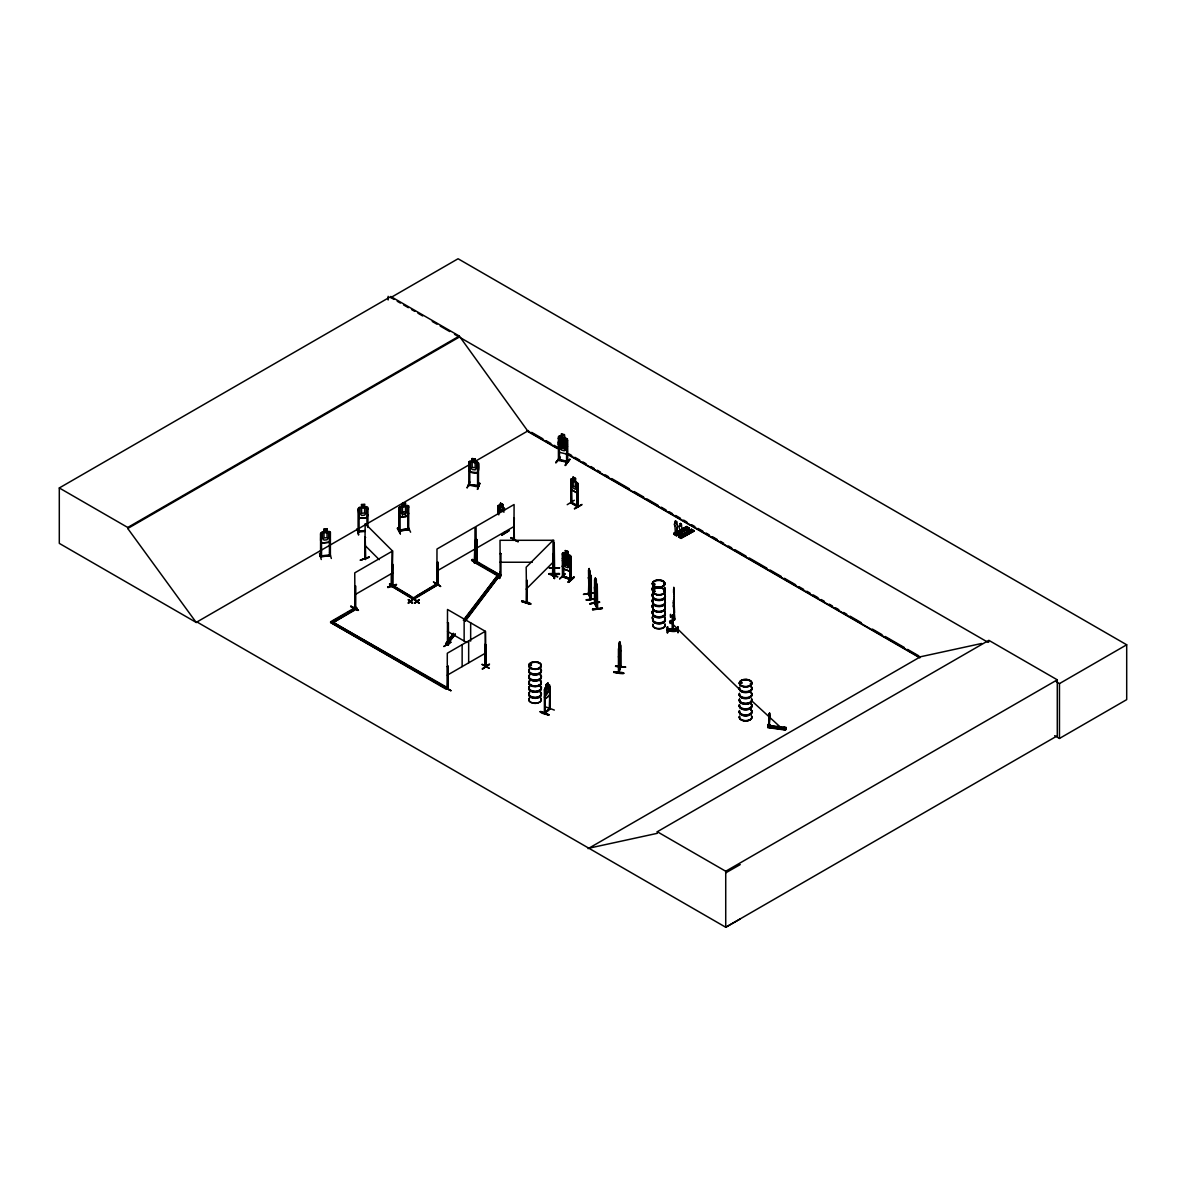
<?xml version="1.0" encoding="UTF-8"?>
<svg xmlns="http://www.w3.org/2000/svg" width="1186" height="1186" viewBox="0 0 1186 1186"><rect width="100%" height="100%" fill="white"/><g stroke="black" fill="none" stroke-linecap="round" stroke-linejoin="round"><path stroke-width="1.5" d="M673.707 602.888L673.707 601.954L673.915 610.998L673.707 605.616M670.683 614.452L670.475 617.15M672.655 614.882L673.381 630.255L672.936 614.882L672.447 629.736M673.648 589.19L673.663 592.852L673.752 587.263L674.019 594.586M769.062 726.499L769.833 716.27M768.869 719.531L769.195 726.529L769.758 715.529M768.32 724.854L770.337 724.646L768.306 725.091L768.276 724.231L768.202 726.425L768.009 724.913M768.439 724.868L767.994 724.779M769.002 719.546L769.091 717.145M769.269 713.779L769.195 716.596L769.388 713.26M676.761 534.1L677.087 527.236A2.239 1.29 60 0 0 676.865 524.108L676.761 524.168A2.239 1.29 60 0 1 677.087 527.236L676.865 534.041L675.13 533.448L675.931 532.677M682.321 529.623L681.505 536.843C677.488 534.545 682.246 536.858 679.637 536.991L679.637 535.39L680.779 535.731M673.707 589.368L673.974 592.822M613.755 671.676C632.449 672.729 620.53 675.323 613.755 671.661M623.569 673.47L613.651 672.432M552.869 553.625L553.773 553.832L552.869 553.625L552.913 576.218L553.047 540.327L526.184 567.205L526.628 602.562M552.543 575.551L553.358 575.714L553.047 553.669L552.543 576.114L553.402 575.655M552.75 574.765C554.099 576.559 552.409 575.254 552.765 575.195M675.368 532.84L674.953 525.872A2.239 1.29 60 0 1 675.175 523.248L675.501 520.698L676.835 521.884M675.13 533.344L675.471 533.063M679.8 536.176L680.379 535.464M618.469 672.581L618.44 649.009L620.308 643.509M563.128 576.218C562.713 577.612 564.758 572.304 563.424 565.885M563.513 576.1L570.896 578.812M562.624 575.729L562.579 576.544L570.955 579.672L570.955 557.731L569.992 557.613L570.021 579.643L570.021 578.842M590.969 583.038L590.584 585.187L588.226 577.612M597.21 592.481L596.825 594.616L597.092 592.496M529.505 665.257L531.461 665.213M531.076 665.316L530.201 664.694M540.238 666.339L540.653 666.324M740.049 682.869L740.494 682.41M741.976 682.973L741.146 682.232L741.739 683.225M750.842 683.67L750.293 684.174M674.197 611.19L674.211 619.907L674.197 611.932M674.167 619.729L674.211 618.988M784.45 727.344L783.679 729.42L784.45 727.344L786.244 727.581L785.443 730.027L767.713 727.611L767.831 726.143L784.287 728.234M786.244 727.581L768.484 725.313L768.32 726.084L768.439 724.246M785.428 730.027L785.636 729.301L767.831 726.914L768.528 725.461M778.594 727.804L779.291 727.255L777.927 727.611M549.311 695.485L544.952 699.191L549.311 695.485L549.874 692.298M653.293 591.458L654.079 590.791L653.99 591.755M653.59 591.369L654.939 591.028M654.865 584.224L653.901 583.423M653.679 591.458L654.791 591.265M654.583 591.755L654.85 591.354M663.923 583.453L663.789 584.075M663.686 591.369L664.694 591.429M663.952 591.325L663.789 591.34M521.618 601.406C529.92 601.228 537.302 607.425 521.618 601.406L530.379 604.252M521.855 601.109L530.661 604.015M521.87 600.768L530.587 604.03M544.908 713.468L545.293 688.977L546.138 684.544L547.962 682.958L548.807 690.949L546.197 695.381L545.293 694.018M545.264 712.237L544.448 712.49C550.022 711.763 553.995 702.379 544.493 713.305M548.733 714.698C533.982 707.479 541.216 714.787 548.777 714.624M681.95 529.994L683.062 530.527L682.884 529.579M687.065 533.27L687.435 532.306L687.821 533.27M554.648 573.95L554.262 546.331M674.641 619.848L673.663 600.146L674.612 619.789M785.681 729.42L767.92 727.003M786.244 727.878L785.473 729.672L767.772 727.255L768.543 725.358M350.819 606.431C373.827 618.321 335.579 598.144 357.994 610.479M440.555 586.433L433.409 581.955L440.614 586.462M472.147 560.014L479.322 564.076M472.488 559.718L479.693 563.454M446.247 688.429L450.932 690.667L443.757 686.131M618.721 672.047L619.626 641.626L619.048 654.316L618.751 653.101M619.018 646.192L619.729 641.626M619.136 644.561L619.507 642.53M620.515 645.569L620.5 667.585L620.293 666.176M619.048 652.167L619.596 645.377L618.884 672.67L620.678 667.006M615.578 666.399L625.571 667.095L615.578 665.939M618.736 658.334C622.828 638.038 618.662 663.374 618.529 656.288M618.647 671.306L619.151 672.091L618.721 671.246M618.558 672.566L620.293 666.917L618.944 671.854M588.241 593.978L591.369 598.574L588.582 593.904M590.999 575.862L588.508 569.992L588.923 594.408L588.226 593.119L591.34 599.39L591.31 577.389M594.66 603.807L594.912 602.444L597.611 608.803L597.299 586.329M597.21 608.833L594.468 603.363L594.571 579.791C596.602 580.725 593.415 587.678 596.202 590.658L596.35 579.806L595.357 577.982L595.491 580.814L595.357 577.982M360.588 560.266L369.291 557.005L360.351 560.118M369.291 557.301L360.366 560.074M576.9 492.753L577.76 490.559M570.822 486.571L571.474 489.714L576.959 492.887L577.834 490.619M399.163 514.798L400.142 517.333L407.658 516.177L408.71 513.256M468.87 463.207L469.76 463.311L469.789 485.474L468.707 485.356M468.826 469.063L469.819 471.88C479.203 475.749 479.1 470.842 478.521 463.029L477.38 461.917L469.908 461.102L468.93 461.873L469.908 471.806L477.335 472.71M472.058 461.295L472.072 458.522L475.304 458.952L475.275 461.71M475.275 459.012L475.171 461.784L476.787 462.896L476.787 467.936L475.171 469.878L472.161 469.493L470.545 467.121L470.545 462.08L472.161 461.398L472.176 458.626L475.186 459.026M469.345 482.272L467.062 487.995L469.819 481.931M477.365 461.991L475.186 461.725M478.595 486.423C477.513 487.535 465.06 484.051 469.7 484.703M468.885 484.585L469.789 485.474L468.796 485.341L468.855 461.769L472.176 461.324M478.507 463.089L478.447 486.645L478.581 485.593L477.424 485.904M478.418 464.66L477.528 464.541L477.602 486.556L478.521 486.616M477.602 486.556L478.477 486.379M469.641 484.674L478.595 485.623M479.678 483.221L477.439 489.358L479.737 483.265M477.528 489.284L479.811 483.636M330.271 539.422L329.204 542.21L321.628 543.055L329.278 542.284L330.405 539.497M367.882 527.444L367.986 507.489L366.845 506.659L359.254 507.415L358.231 508.542L359.239 518.371L366.889 517.6L368.001 514.813M399.015 530.172L400.097 530.009M399.015 530.972L408.74 529.43M408.636 507.519L407.762 507.652L407.836 529.519M569.769 565.796L570.851 563.528L569.843 565.915L563.32 563.483L562.46 560.474M569.71 571.118L570.703 568.791M569.769 571.237L563.276 568.791L562.342 565.841L563.217 568.835L569.769 571.237L570.792 568.85M770.337 724.646L769.566 727.492L770.277 724.794M779.854 726.899L778.06 726.469L777.29 728.352M779.854 726.707L779.083 728.604M781.455 726.929C779.543 731.302 783.664 728.678 783.249 727.181M545.056 688.31L544.418 689.837M566.315 448.649L567.412 446.351M567.457 446.292L566.374 448.768L559.318 446.9L558.443 443.905L559.318 446.9M558.354 442.037L559.243 452.266L566.374 454.03L567.308 451.57M566.374 454.03L567.412 451.599M679.949 523.797L681.401 524.405M397.236 528.289L400.334 533.774M574.35 500.27L567.219 504.687M319.494 553.388L321.273 559.525M358.809 534.738L357.149 528.659L358.38 534.842M447.433 644.769L447.507 609.471L485.504 631.412L485.563 666.799L485.311 631.293L447.3 653.234L447.226 688.547L448.011 688.088M448.471 644.206L447.418 643.894L448.352 644.102M448.471 645.006L448.397 623.021L447.507 622.798L448.397 623.021M505.429 532.855L504.762 531.713L504.925 532.558M485.252 666.161L485.252 665.361M671.943 621.864C672.862 618.988 667.496 621.108 670.52 622.353M667.57 626.816L667.362 633.057L667.125 627.186M667.851 632.627L667.614 626.771M499.825 572.349L499.395 578.575L499.884 572.304M499.795 572.69L499.899 578.131M570.718 502.834L571.771 503.116L571.682 486.66M575.506 478.358L575.343 481.145L575.506 478.358L573.09 477.054L571.993 485.163L573.164 487.995L575.343 489.255L576.515 487.772L576.515 482.732L575.343 481.145L577.834 483.369L577.834 506.956C579.094 505.088 563.32 498.55 577.152 505.799M559.673 578.976L565.218 573.727L559.748 578.62M556.19 462.673L560.37 457.381M553.343 574.973L552.543 575.314M553.373 575.729L553.402 574.854M393.055 585.573L392.462 585.884M437.93 583.319L436.908 583.497L437.96 583.275M475.245 561.734L475.201 562.579M514.339 539.971L514.087 517.852L513.671 540.371L514.398 539.096L513.76 539.556M447.7 687.85L447.537 688.695L448.189 666.339L447.3 666.562L448.189 666.339M485.623 666.74L484.703 666.072M620.322 643.42L620.56 667.57L620.678 645.065M320.383 556.56L330.375 555.774L330.212 533.641L329.323 533.73L329.486 555.893M320.487 555.982L330.316 554.766L329.323 555.671M365.273 530.572L358.009 531.046L365.332 530.779M365.332 531.343L358.098 532.099L358.098 509.921L359.047 510.039L358.098 509.921M393.07 585.499L392.032 586.61L392.047 550.526L365.184 523.649L364.799 559.051L365.184 536.976L365.718 559.392L365.125 558.873M391.736 585.365L391.751 572.764M392.284 586.18L392.744 585.395M530.854 665.302L529.949 664.797M531.15 665.049L530.172 665.494M751.198 684.085L750.427 683.833M653.634 584.416C652.774 582.282 653.16 586.062 654.805 584.12M653.679 590.984L653.605 591.858M663.626 583.556L664.323 583.764M545.278 713.068L544.982 690.993L544.863 713.453M594.601 579.895L597.24 585.306L597.24 608.892L597.092 585.291M455.157 634.421L447.433 644.547L445.639 644.087L453.363 633.28M463.311 620.263L497.557 575.447L499.35 575.907L465.105 621.405M445.639 644.087L452.266 635.414M464.423 619.507L497.557 575.447M455.157 633.739L447.433 643.865L445.639 643.405M465.105 620.723L499.35 575.907M558.309 442.096L561.319 441.904M561.319 439.205L564.343 439.991M561.467 441.963L559.955 442.482L559.955 447.522L561.467 450.072L564.284 450.784L565.796 449.02L565.796 443.979L564.284 442.689L567.412 444.35M566.345 443.134L559.273 441.385M399.119 530.157L407.984 529.03M400.156 530.246L400.067 531.046L400.082 509.076L399.208 509.209M408.71 528.867L407.673 528.778L408.74 528.645M408.829 529.638L399.148 531.195L399.267 507.578M561.393 436.552L559.347 436.018L567.457 439.042L567.368 462.659M559.214 438.509L558.384 438.301L559.214 438.509L559.451 460.301L558.354 460.287L567.605 462.451L567.501 440.48L566.537 440.451L567.501 440.48M564.403 434.654L561.452 433.794L561.497 436.67L560 437.174L560 442.215L561.497 444.78L564.299 445.521L565.811 443.757L564.447 434.595M564.403 437.352L567.308 439.116M559.214 459.649L558.443 459.234M567.457 462.629C568.45 460.242 548.584 457.811 567.368 461.858M566.434 461.784L567.501 462.421M565.425 464.734C579.198 447.522 556.056 477.691 569.621 459.442M565.425 465.179L569.68 459.486M399.326 531.165L399.163 507.564L402.484 506.125M399.193 507.623L400.186 506.437M501.011 575.002L498.698 575.744L474.949 562.031L476.342 561.23L500.092 574.943M500.136 575.803C502.76 576.114 499.098 573.164 500.136 575.833L500.032 540.297L553.773 540.297L553.743 575.788M553.847 575.002L552.972 575.002M351.1 606.209L358.276 610.301M450.843 690.667L443.668 686.575M323.986 532.01L322.37 533.077L322.37 538.118L323.986 540.119L327.039 539.808L328.655 537.495L328.655 532.455L327.039 531.713L327.128 528.852L323.867 529.178L323.986 532.01L320.62 533.226L320.561 556.797L320.665 555.967M358.35 508.572L359.299 507.489M526.628 580.087L526.584 602.547M553.358 553.773L552.602 554.129M557.702 576.915L549.133 573.846M526.48 602.577L526.925 580.176M526.184 589.145L553.047 562.283M321.495 555.656L320.383 555.76L321.554 556.649L321.45 534.723L320.546 534.812M329.323 554.87L330.242 555.004M359.15 531.965L358.987 509.832M769.581 712.875L769.714 715.336L769.566 713.127M408.355 603.155L410.045 601.613L408.399 599.627L410.045 601.169L408.355 603.155L412.535 599.627L410.875 601.598L412.55 603.155L410.875 601.139L412.535 599.627M412.535 600.086L410.475 601.287L408.399 600.086M419.073 600.086L417.012 601.287L419.073 599.627L417.413 601.598L419.088 603.155L417.413 601.139L419.073 599.627M408.355 602.696L410.43 601.465L412.55 602.696M416.968 601.465L414.892 603.155L416.968 601.465L419.088 602.696M562.342 558.606L563.291 557.909L565.233 558.784L565.203 555.908L567.99 556.916L569.295 566.122L567.901 567.783L565.292 566.819L563.899 564.151L563.899 559.11L565.203 558.606M563.291 557.909L569.799 560.281L570.792 561.601M414.892 602.696L416.582 601.169L414.937 599.627L416.582 601.613L414.892 603.155M355.696 607.855L354.777 608.077M436.908 583.497L437.945 583.468M475.304 562.549L474.993 540.431L474.281 562.787L475.067 562.327M476.787 561.319L476.001 561.779L476.787 560.518M513.36 539.422L514.398 539.096M513.36 540.208L514.161 539.749M448.16 688.34L447.937 666.191M484.703 666.873L485.104 653.041M565.307 550.556L568.079 551.594L565.307 550.556L565.337 553.432L563.943 553.818L563.943 558.858L565.337 561.527L567.916 562.505L569.31 560.859L569.31 555.819L567.916 554.396L567.916 551.698M562.46 553.239L563.409 552.557L570.851 556.278L570.851 579.88L562.431 576.796L562.52 553.18L562.787 576.589M563.231 555.092L562.475 554.811L563.231 555.092L563.231 577.033M568.079 554.292L568.079 551.594M569.814 555.018L570.851 556.278M570.955 557.731L569.992 557.613M569.992 579.554L570.184 557.45M571.044 578.901L563.513 576.322M568.213 581.777C585.662 567.116 556.738 592.348 573.742 576.945M568.213 582.237L573.757 577.3M574.143 577.478L568.672 582.385M549.296 684.604L544.997 688.354L546.301 687.317L546.242 684.589L547.991 683.136L547.902 685.804L549.815 685.152L549.696 709.169M549.355 709.109L549.904 686.679L550.2 708.724M550.2 686.783L549.4 687.109M545.901 707.019L554.351 710.073M544.908 712.667L549.637 708.65M588.286 593.978L590.969 599.39M597.536 607.973L594.823 603.333L597.566 608.759M740.998 682.172L740.449 682.958L741.532 682.395M777.912 727.329L778.92 727.151M354.673 607.38L355.726 607.099L354.673 608.181M683.344 530.216L682.499 530.409M559.392 435.959L558.398 436.73L558.443 460.316L559.303 460.479L559.362 451.125M402.484 506.214L400.898 507.371L400.898 512.411L402.484 514.324L405.464 513.835L407.05 511.418L407.05 506.378L405.464 505.74L408.74 506.066L408.651 529.727M577.834 506.956L570.792 502.879L570.822 479.322L573.164 479.707L573.09 477.054M570.822 479.322L571.608 478.907M562.549 553.313L563.454 552.661M501.041 575.566L489.003 569.221M500.032 575.566L498.698 575.744M500.937 575.818L500.937 553.625L500.032 553.625L500.937 553.625M553.002 575.61L553.877 575.566M674.567 612.584L674.108 602.221L673.752 602.962M670.283 621.775L670.016 623.391L671.795 623.362L671.795 621.909L670.283 621.775L739.278 689.155M674.122 533.181L676.316 534.441L676.465 535.716L689.377 528.289L686.798 526.599L673.811 534.189L675.427 532.425L673.944 533.063M676.509 535.716C670.564 533.67 677.962 534.323 680.304 531.313M686.679 526.747L688.577 527.844M686.99 526.925L683.344 529.934M675.709 535.286L689.185 527.785M691.408 529.49L694.121 531.031L680.897 538.266L682.187 536.324L682.38 537.377M693.929 530.527L680.438 537.999L681.194 538.444L678.496 536.887L679.326 537.362L692.016 529.608L678.807 537.08L678.688 535.805L680.186 535.168L678.688 535.805M681.046 538.236L694.092 531.031M693.751 530.809L691.705 529.668M355.385 585.825L355.326 607.766M392.358 564.773L392.284 586.759L392.818 586.151M498.402 506.985L499.054 507.356M389.749 583.942L396.524 588.271M437.619 562.001L437.96 584.061L437.871 562.134M476.713 539.422L477.054 561.497L476.668 560.563M475.334 562.505L474.593 562.89L475.23 540.564M513.731 540.312L514.324 518M504.465 532.099C505.799 530.646 505.103 534.782 505.073 532.262L504.465 532.751L505.429 532.914M501.841 535.123L508.972 530.587M508.972 530.898L501.945 535.123M471.598 560.355C491.3 569.339 467.936 560.815 472.547 559.347M516.711 541.216L511.092 537.554M437.619 583.141L437.16 584.49L437.945 584.031L436.908 584.357L436.982 549.029L474.993 527.088L474.949 562.713L497.127 575.506M474.949 562.713L477.054 561.497L476.965 539.571M478.773 564.447L479.707 563.899M443.905 646.578L451.095 642.1L444.009 646.237M447.537 644.799L448.352 644.902M485.03 667.066L485.311 644.621M484.837 667.125L484.911 645.14L485.756 644.591L484.852 644.369L485.548 644.769M482.317 664.323L489.092 668.178M484.777 665.702L485.845 665.746L484.659 666.058M482.554 668.934C503.709 654.524 467.818 678.244 489.344 664.575M197.054 622.013L196.283 622.472L59.3 543.381L59.3 487.965L390.846 296.544L459.293 336.053L527.74 430.992L559.718 449.464M390.846 296.544L390.846 297.567L458.078 258.756L1126.7 644.784L1126.7 699.636L1059.469 738.448L1054.665 735.661M59.3 487.965L127.747 527.473L459.293 336.053M740.242 918.972L725.728 927.244L196.965 621.968L196.179 622.413L127.747 528.496L459.293 337.076M196.179 622.413L468.603 465.12M475.008 461.443L528.511 430.548M500.566 505.888L500.492 503.235L502.908 504.539L503.917 512.263M498.402 514.309L498.15 505.547L500.64 506.022M502.908 504.539L500.492 503.235M502.908 507.237L505.236 509.55M354.747 594.809L392.744 572.868M571.489 478.833L577.834 483.369L578.086 506.807L571.015 502.686L571.029 480.804L571.504 503.294M413.469 597.877L437.219 583.468L438.612 584.268L413.469 599.464L389.72 585.069L391.098 584.268L414.848 598.663M389.72 585.751L391.098 584.95L410.104 595.921M330.568 621.79L355.711 607.276L357.09 608.759L333.34 622.472L331.961 621.672L330.568 622.472L446.129 688.503L447.507 687.702L331.961 621.672M333.533 620.767L344.622 614.363M347.794 612.539L355.711 607.958L357.09 608.759M357.09 608.077L333.34 622.472M577.122 484.6L578.012 484.822L577.122 484.6L577.152 506.6M571.474 489.714L576.959 492.887M436.982 570.97L474.993 549.029M476.075 548.406L514.087 526.465M416.627 596.039L437.219 584.164L438.612 584.95M389.72 585.069L413.469 598.782L438.612 584.268M574.439 508.512C585.143 502.315 584.001 503.887 574.498 508.942M675.175 521.277L675.279 523.189A2.239 1.29 60 0 0 674.953 525.872L674.953 525.872M680.201 535.612L679.593 528.674A2.239 1.29 60 0 1 679.934 525.991L680.023 525.932M673.752 534.145L686.798 526.406M674.063 534.337L687.272 526.866M674.419 534.412L687.391 527.162M676.139 534.337L677.443 533.581L677.621 534.634M675.664 535.242L688.918 528.022M676.124 535.509L689.185 527.963M691.557 529.149L678.496 536.887L691.571 529.46M679.015 537.199L692.046 529.727M682.38 536.428L680.883 537.08M680.423 537.984L693.469 530.438M693.943 530.705L680.631 537.984M447.3 675.175L485.311 653.234M330.568 622.472L446.129 689.185L447.507 688.384M588.078 848.672L920.41 656.792L981.637 643.479M588.849 848.212L657.296 833.328L657.296 831.742L988.842 640.321L1057.289 679.83L1057.289 735.824L725.728 927.244L725.728 871.25L1057.289 679.83M988.842 641.908L988.071 642.367L454.52 334.319M1056.296 681.757L1059.469 683.596L1126.7 644.784M725.728 872.852L740.242 864.579M588.923 594.408L588.893 579.732M590.702 598.026L591.028 598.767M595.164 603.852L594.883 592.318M529.623 665.302L531.002 665.702L531.061 664.753M513.938 539.793L514.087 504.524L476.075 526.465L476.253 561.927L485.845 567.397M686.916 532.588L688.088 532.677M468.87 484.348L469.671 484.422M474.993 561.571L474.281 562.787M437.278 584.461L437.234 562.505M447.656 688.621L447.552 666.71M365.644 537.436L364.873 537.08M387.644 586.981L396.584 584.654L387.881 587.589M680.423 523.397L679.934 525.991M407.851 528.748L399.978 529.979L400.186 531.002M558.576 459.204L558.65 460.049M359.106 531.209L358.884 531.758M476.312 561.141L477.054 560.696L476.001 560.978M476.312 561.942L476.327 539.941M447.789 643.79L447.507 644.739M402.38 506.14L402.35 503.383L405.538 502.879L405.464 516.533M405.464 503.042L402.484 503.516L402.484 517.022M400.26 506.585L407.584 505.399L408.636 506.125M402.484 507.119L405.464 506.644M402.484 512.159L405.464 511.685M407.658 516.177L400.142 517.333L399.267 514.768M589.145 571.4L589.22 568.539L588.478 594.364M588.701 576.426L589.976 581.214L590.109 573.075M594.883 581.348L594.823 603.911M596.232 582.519L597.24 585.306M594.468 587.055L594.735 590.302L596.929 594.601M594.735 590.302L596.914 594.468M583.453 594.29L593.163 592.689M583.571 594.468L593.282 592.881M586.314 599.745L596.173 598.96L586.329 599.819M589.798 603.911L599.523 602.325M592.555 609.189L602.399 608.388L592.57 609.263M602.28 608.062L592.57 609.574M592.689 609.9L602.399 608.374M407.94 526.599L410.608 532.203M361.478 504.495L364.754 504.228L364.636 507.03L366.266 507.771L366.266 512.812L364.636 515.124L361.597 515.436L359.966 513.434L359.966 508.394L361.597 507.326L361.493 504.554M366.919 509.046L367.882 509.15L366.919 509.046L366.978 525.695M366.889 517.6L359.239 518.371M323.882 529.238L327.039 529.015M327.01 528.956L327.039 531.713L330.405 532.232L330.271 555.774L320.665 556.768M329.56 552.38L331.339 558.473M510.751 537.673L517.956 541.75M471.657 560.237L477.439 563.513M389.453 584.061L395.19 587.337M481.976 664.442L489.136 668.192M654.553 591.977L653.649 591.74M408.503 529.416L408.636 528.659M571.281 503.249L570.718 502.034L571.504 502.493M577.374 506.392L577.374 484.451M407.895 529.801L407.762 507.652M358.276 532.084L358.187 531.002M673.515 604.875L673.559 606.832M673.915 605.26L674.197 616.987M673.633 606.609L673.663 608.24M672.966 615.519L672.477 616.676M672.24 616.038L673.351 615.786M667.748 629.499L677.829 629.499M677.829 629.662L667.762 629.351L677.829 629.203C678.199 635.088 653.812 627.483 677.858 629.885M677.71 626.608L677.992 632.879L678.214 627.009M554.114 552.869L554.084 548.228L553.981 551.09M554.04 555.7L554.144 554.07L554.159 562.95M554.411 572.734L554.47 578.575L553.847 572.764M554.159 542.98L554.159 573.905M500.032 562.238L532.277 562.238M549.4 568.064L559.481 567.886M549.4 574.054L559.481 573.965M549.4 574.276L559.481 573.579L549.4 573.594L549.4 574.35L559.481 574.35M408.399 599.627L410.475 600.828M414.937 599.627L417.012 600.828M414.937 600.086L417.012 601.287M410.43 601.925L412.55 603.155M416.968 601.925L419.088 603.155M477.647 485.474L477.424 486.468M478.447 485.845L469.864 484.703M447.552 687.85L448.264 687.658M615.578 666.25L625.585 667.125M613.725 672.136L623.658 673.174M768.276 725.832L786.096 728.234L768.424 725.862M767.772 726.292L769.566 726.544M740.568 683.344L741.428 682.602M570.748 579.895L570.644 579.035M672.477 630.329L672.24 615.801M553.936 578.116L553.936 573.802M554.425 578.516L554.381 574.157M567.842 559.733L569.71 560.415M558.398 459.456C560.593 460.094 557.227 458.819 558.458 460.287M680.512 523.471L681.283 524.153M518.252 541.646L510.692 537.777M448.397 644.962L447.745 622.65M390.846 297.567L394.034 299.406M397.221 301.244L400.408 303.082M403.581 304.921L408.355 307.678M411.542 309.516L414.729 311.355M417.917 313.193L422.69 315.95M432.238 321.465L437.011 324.223M440.199 326.061L449.746 331.561M531.713 432.386L542.906 438.85M546.109 440.703L550.912 443.475M554.099 445.313L557.301 447.166M568.509 453.63L571.696 455.483M574.899 457.322L579.702 460.094M582.904 461.947L586.092 463.785M590.895 466.558L594.097 468.411M597.299 470.249L600.487 472.102M605.29 474.874L608.492 476.713M611.694 478.566L629.292 488.721M634.08 491.493L643.687 497.038M646.874 498.876L658.082 505.34M661.269 507.193L666.072 509.965M669.275 511.803L672.477 513.657M675.679 515.51L680.467 518.267M683.67 520.12L686.872 521.973M691.66 524.731L694.863 526.584M698.065 528.437L702.868 531.209M706.07 533.048L709.258 534.901M712.46 536.739L717.263 539.511M720.465 541.365L723.653 543.203M728.456 545.975L731.658 547.828M734.86 549.667L746.053 556.13M749.255 557.983L766.853 568.138M770.04 569.992L781.248 576.455M784.435 578.294L795.643 584.772M798.83 586.61L803.634 589.383M806.836 591.236L810.038 593.074M813.24 594.927L818.029 597.7M821.231 599.538L824.433 601.391M829.222 604.163L832.424 606.002M835.626 607.855L838.828 609.693M843.631 612.465L846.819 614.318M850.021 616.157L861.214 622.635M872.422 629.099L882.013 634.629M885.216 636.482L904.414 647.556M907.601 649.409L918.809 655.873M567.723 454.075L919.624 657.252M526.688 430.844L557.183 448.456M566.819 454.016L919.862 657.845M680.853 529.845L683.225 531.402L680.853 530.023M674.76 532.707L675.605 534.664L674.878 534.249M678.881 536.68L680.883 537.836M498.921 505.132L504.302 508.231M447.507 631.412L466.75 642.515M333.533 622.591L406.353 664.634M409.511 666.458L445.921 687.48M657.296 831.742L725.728 871.25M330.286 532.292L329.189 531.432L321.643 532.099M485.756 666.502L485.756 644.591M782.478 729.064L751.375 700.511M365.659 558.547L364.828 558.176L364.888 559.095M364.888 558.295L365.392 559.525M365.184 545.59L379.253 559.673M674.641 618.588L674.211 619.907M387.659 587.337L396.332 584.342M595.52 578.901L596.054 580.903L595.52 579.791M589.116 568.554L589.976 573.12M589.294 569.458L589.827 571.459L589.294 570.362M397.666 527.859L400.394 533.878M321.628 543.055L320.605 540.401L320.709 533.181M548.91 574.024L557.628 576.589M675.294 533.211L675.249 532.321M544.389 696.983L545.041 699.221M562.624 560.444L563.454 563.365M673.811 605.824L673.826 606.817M392.032 586.61L392.744 550.927L354.747 572.868L354.97 608.329L354.985 586.344M673.707 606.565L674.004 614.333L673.796 613.266M674.078 599.864L674.033 599.049L674.093 601.821L674.063 598.233M673.44 602.799L673.633 604.86M673.559 605.483L674.063 616.631M670.401 614.452L670.757 617.135M674.033 594.26L674.078 596.469M674.048 596.425L674.093 598.634M554.099 551.431L554.084 548.228M672.951 615.534L672.936 614.882M1059.469 683.596L1059.469 738.448M691.749 531.773L689.377 530.602M689.288 533.196L686.902 532.025M687.005 529.03L684.619 527.859M684.53 530.453L682.158 529.282M682.187 536.324L682.187 537.08M681.609 524.879L681.505 526.91A2.239 1.29 60 0 1 681.846 529.979M679.993 535.064L679.993 536.013M676.865 522.136L676.761 524.168M674.878 532.647L674.76 534.308M674.108 602.221L673.426 602.962L673.663 600.146L673.515 606.639M590.969 575.833L590.999 599.449L590.865 575.862M570.644 561.645L570.644 568.85M566.671 440.258L566.582 462.466M564.24 440.05L564.24 442.749M563.424 554.915L563.424 558.576M561.541 433.913L561.541 436.611M559.362 438.331L559.362 441.993M544.389 689.778L544.418 713.423M502.745 511.596L502.745 508.231L500.566 506.971L500.566 512.011M500.566 503.19L499.395 511.329M498.802 507.504L498.802 514.813M498.224 505.503L498.164 514.442M470.664 622.843L470.664 641.122M468.663 640.9L468.663 662.841M464.141 619.077L464.141 641.018M462.14 644.665L462.14 666.606M448.145 623.169L448.219 645.154M392.996 564.403L392.996 586.418M391.291 574.068L391.247 585.528M388.163 296.337L388.163 299.969M355.622 585.958L355.637 607.988M127.747 527.473L127.747 528.496M540.401 675.516A6.286 3.632 0 0 1 535.331 681.09A6.286 3.632 0 0 1 529.519 675.768M540.401 680.393A6.301 3.632 0 0 1 535.331 685.968A6.301 3.632 0 0 1 529.505 680.645M540.386 668.459A6.271 3.617 0 0 1 535.331 674.004A6.271 3.617 0 0 1 529.519 668.711M540.46 674.834A6.375 3.677 0 0 1 535.331 680.467A6.375 3.677 0 0 1 529.43 675.086M540.46 675.145A6.375 3.677 0 0 1 535.331 680.779A6.375 3.677 0 0 1 529.43 675.397M540.386 674.508A6.271 3.617 0 0 1 535.331 680.067A6.271 3.617 0 0 1 529.519 674.76M540.386 669.467A6.271 3.617 0 0 1 535.331 675.027A6.271 3.617 0 0 1 529.519 669.719M540.46 669.082A6.375 3.677 0 0 1 535.331 674.73A6.375 3.677 0 0 1 529.43 669.349M540.46 668.771A6.375 3.677 0 0 1 535.331 674.419A6.375 3.677 0 0 1 529.43 669.037M540.401 680.586A6.301 3.632 0 0 1 535.331 686.16A6.301 3.632 0 0 1 529.505 680.838M540.401 692.772A6.286 3.632 0 0 1 535.331 698.346A6.286 3.632 0 0 1 529.519 693.024M540.401 697.635A6.301 3.632 0 0 1 535.331 703.209A6.301 3.632 0 0 1 529.505 697.887M540.386 685.716A6.271 3.617 0 0 1 535.331 691.26A6.271 3.617 0 0 1 529.519 685.968M540.46 692.09A6.375 3.677 0 0 1 535.331 697.724A6.375 3.677 0 0 1 529.43 692.342M540.46 692.402A6.375 3.677 0 0 1 535.331 698.035A6.375 3.677 0 0 1 529.43 692.654M540.386 691.764A6.271 3.617 0 0 1 535.331 697.324A6.271 3.617 0 0 1 529.519 692.016M540.386 686.724A6.271 3.617 0 0 1 535.331 692.283A6.271 3.617 0 0 1 529.519 686.976M540.46 686.338A6.375 3.677 0 0 1 535.331 691.987A6.375 3.677 0 0 1 529.43 686.605M540.46 686.027A6.375 3.677 0 0 1 535.331 691.675A6.375 3.677 0 0 1 529.43 686.294M540.356 681.164A6.241 3.602 0 0 1 535.331 686.694A6.241 3.602 0 0 1 529.549 681.416M540.401 680.838A6.301 3.632 0 0 1 535.331 686.412A6.301 3.632 0 0 1 529.505 681.09M540.401 697.842A6.301 3.632 0 0 1 535.331 703.417A6.301 3.632 0 0 1 529.505 698.094M751.598 686.931A6.271 3.617 0 0 1 745.861 691.616A6.271 3.617 0 0 1 739.501 687.198M751.005 692.446A6.375 3.677 0 0 1 746.706 698.035A6.375 3.677 0 0 1 739.397 693.602M751.598 687.939A6.271 3.617 0 0 1 745.861 692.639A6.271 3.617 0 0 1 739.501 688.221M751.598 692.98A6.271 3.617 0 0 1 745.861 697.679A6.271 3.617 0 0 1 739.501 693.261M751.598 693.988A6.271 3.617 0 0 1 745.861 698.687A6.271 3.617 0 0 1 739.501 694.27M739.515 698.999A6.241 3.602 0 0 0 745.861 703.402A6.241 3.602 0 0 0 751.583 698.732A6.301 3.632 0 0 1 745.861 703.565A6.301 3.632 0 0 1 739.471 699.132M751.005 692.757A6.375 3.677 0 0 1 746.706 698.346A6.375 3.677 0 0 1 739.397 693.914M751.005 686.694A6.375 3.677 0 0 1 746.706 692.298A6.375 3.677 0 0 1 739.397 687.85M751.005 686.383A6.375 3.677 0 0 1 746.706 691.987A6.375 3.677 0 0 1 739.397 687.539M751.598 704.188A6.271 3.617 0 0 1 745.861 708.872A6.271 3.617 0 0 1 739.501 704.454M751.005 709.702A6.375 3.677 0 0 1 746.706 715.291A6.375 3.677 0 0 1 739.397 710.859M751.598 705.196A6.271 3.617 0 0 1 745.861 709.895A6.271 3.617 0 0 1 739.501 705.477M751.598 710.236A6.271 3.617 0 0 1 745.861 714.936A6.271 3.617 0 0 1 739.501 710.518M751.598 711.244A6.271 3.617 0 0 1 745.861 715.944A6.271 3.617 0 0 1 739.501 711.526M739.515 716.255A6.241 3.602 0 0 0 745.861 720.658A6.241 3.602 0 0 0 751.583 715.988A6.301 3.632 0 0 1 745.861 720.821A6.301 3.632 0 0 1 739.471 716.388M751.005 710.014A6.375 3.677 0 0 1 746.706 715.603A6.375 3.677 0 0 1 739.397 711.17M751.627 699.31A6.301 3.632 0 0 1 745.861 704.024A6.301 3.632 0 0 1 739.471 699.592M751.005 703.95A6.375 3.677 0 0 1 746.706 709.554A6.375 3.677 0 0 1 739.397 705.107M751.005 703.639A6.375 3.677 0 0 1 746.706 709.228A6.375 3.677 0 0 1 739.397 704.795M751.583 699.621A6.241 3.602 0 0 1 745.861 704.306A6.241 3.602 0 0 1 739.515 699.903M751.627 716.314A6.301 3.632 0 0 1 745.861 721.029A6.301 3.632 0 0 1 739.471 716.596M652.596 596.677A6.286 3.632 0 0 1 653.101 593.919M664.649 594.616A6.286 3.632 0 0 1 664.738 596.484M652.611 601.406A6.271 3.617 0 0 1 653.115 598.648M664.634 599.345A6.271 3.617 0 0 1 664.723 601.213M652.596 601.732A6.286 3.632 0 0 1 653.101 598.974M664.649 599.656A6.286 3.632 0 0 1 664.738 601.539M664.649 587.544A6.286 3.632 0 0 1 664.16 590.302M652.596 589.62A6.286 3.632 0 0 1 653.101 586.848M653.204 597.225A6.375 3.677 0 0 1 653.026 593.549M664.738 594.245A6.375 3.677 0 0 1 664.827 596.143M653.204 596.914A6.375 3.677 0 0 1 653.026 593.237M664.738 593.934A6.375 3.677 0 0 1 664.827 595.832M652.596 595.668A6.286 3.632 0 0 1 653.101 592.911M664.649 593.593A6.286 3.632 0 0 1 664.738 595.476M652.596 590.628A6.286 3.632 0 0 1 653.101 587.871M664.649 588.553A6.286 3.632 0 0 1 664.738 590.435M653.204 591.162A6.375 3.677 0 0 1 653.026 587.485M664.738 588.182A6.375 3.677 0 0 1 664.827 590.094M653.204 590.85A6.375 3.677 0 0 1 653.026 587.174M664.738 587.871A6.375 3.677 0 0 1 664.827 589.783M652.596 613.933A6.286 3.632 0 0 1 653.101 611.175M664.649 611.872A6.286 3.632 0 0 1 664.738 613.74M652.611 618.662A6.271 3.617 0 0 1 653.115 615.905M664.634 616.601A6.271 3.617 0 0 1 664.723 618.469M652.596 618.988A6.286 3.632 0 0 1 653.101 616.231M664.649 616.913A6.286 3.632 0 0 1 664.738 618.795M652.596 606.876A6.286 3.632 0 0 1 653.101 604.104M664.649 604.801A6.286 3.632 0 0 1 664.738 606.669M653.204 614.481A6.375 3.677 0 0 1 653.026 610.805M664.738 611.502A6.375 3.677 0 0 1 664.827 613.399M653.204 614.17A6.375 3.677 0 0 1 653.026 610.494M664.738 611.19A6.375 3.677 0 0 1 664.827 613.088M652.596 612.925A6.286 3.632 0 0 1 653.101 610.167M664.649 610.849A6.286 3.632 0 0 1 664.738 612.732M652.596 607.884A6.286 3.632 0 0 1 653.101 605.127M664.649 605.809A6.286 3.632 0 0 1 664.738 607.692M653.204 608.418A6.375 3.677 0 0 1 653.026 604.741M664.738 605.438A6.375 3.677 0 0 1 664.827 607.351M653.204 608.107A6.375 3.677 0 0 1 653.026 604.43M664.738 605.127A6.375 3.677 0 0 1 664.827 607.039M652.611 602.31A6.271 3.617 0 0 1 653.115 599.553M664.634 600.235A6.271 3.617 0 0 1 664.723 602.117M652.596 602.014A6.301 3.632 0 0 1 653.086 599.241M664.664 599.938A6.301 3.632 0 0 1 664.753 601.821M664.99 601.969A6.271 3.617 0 0 1 659.164 606.624A6.271 3.617 0 0 1 652.878 602.162M665.02 606.817A6.301 3.632 0 0 1 659.164 611.487A6.301 3.632 0 0 1 652.849 607.01M664.99 594.898A6.271 3.617 0 0 1 659.164 599.553A6.271 3.617 0 0 1 652.878 595.09M665.094 601.287A6.375 3.677 0 0 1 659.164 606.016A6.375 3.677 0 0 1 652.789 601.48M665.094 601.598A6.375 3.677 0 0 1 659.164 606.328A6.375 3.677 0 0 1 652.789 601.791M664.99 600.946A6.271 3.617 0 0 1 659.164 605.601A6.271 3.617 0 0 1 652.878 601.139M664.99 595.906A6.271 3.617 0 0 1 659.164 600.561A6.271 3.617 0 0 1 652.878 596.098M665.094 595.535A6.375 3.677 0 0 1 659.164 600.264A6.375 3.677 0 0 1 652.789 595.743M665.094 595.224A6.375 3.677 0 0 1 659.164 599.953A6.375 3.677 0 0 1 652.789 595.431M665.02 607.024A6.301 3.632 0 0 1 659.164 611.709A6.301 3.632 0 0 1 652.849 607.232M664.99 619.225A6.271 3.617 0 0 1 659.164 623.88A6.271 3.617 0 0 1 652.878 619.418M664.975 623.955A6.241 3.602 0 0 1 659.149 628.58A6.241 3.602 0 0 1 652.908 624.147M664.99 612.154A6.271 3.617 0 0 1 659.164 616.809A6.271 3.617 0 0 1 652.878 612.347M665.094 618.543A6.375 3.677 0 0 1 659.164 623.273A6.375 3.677 0 0 1 652.789 618.736M665.094 618.855A6.375 3.677 0 0 1 659.164 623.584A6.375 3.677 0 0 1 652.789 619.048M664.99 618.202A6.271 3.617 0 0 1 659.164 622.858A6.271 3.617 0 0 1 652.878 618.395M664.99 613.162A6.271 3.617 0 0 1 659.164 617.817A6.271 3.617 0 0 1 652.878 613.355M665.094 612.791A6.375 3.677 0 0 1 659.164 617.521A6.375 3.677 0 0 1 652.789 612.999M665.094 612.48A6.375 3.677 0 0 1 659.164 617.209A6.375 3.677 0 0 1 652.789 612.688M664.975 607.588A6.241 3.602 0 0 1 659.149 612.228A6.241 3.602 0 0 1 652.908 607.781M665.02 607.276A6.301 3.632 0 0 1 659.164 611.946A6.301 3.632 0 0 1 652.849 607.469M665.02 624.281A6.301 3.632 0 0 1 659.164 628.965A6.301 3.632 0 0 1 652.849 624.488M540.312 711.793L548.777 715.084L540.312 711.793M568.969 567.264L566.523 563.854C565.44 567.679 562.12 565.07 565.93 563.039L564.18 559.318L566.478 562.624C567.471 558.932 570.851 561.601 567.086 563.483L568.969 567.264M565.47 450.176L562.831 446.989C561.66 450.902 558.072 448.575 562.194 446.218L560.296 442.66L562.787 445.758C563.839 441.978 567.516 444.365 563.439 446.559L565.47 450.176M560 457.292L555.76 462.629L560 457.292M547.606 683.818L546.509 685.671L547.606 683.818M547.902 686.694L546.197 688.191L546.197 693.232L547.902 691.735L547.902 686.694M404.93 503.576L403.018 503.887L403.018 504.791L404.93 504.48L404.93 503.576M596.039 598.559L586.329 600.175L596.039 598.619M599.538 602.014L589.694 603.704L599.523 602.014M364.102 504.836L362.145 505.028L362.145 505.933L364.102 505.74L364.102 504.836M364.636 507.934L361.597 508.231L361.597 513.271L364.636 512.975L364.636 507.934M326.491 529.519L324.534 529.712L324.534 530.616L326.491 530.424L326.491 529.519M327.039 532.618L323.986 532.914L323.986 537.955L327.039 537.658L327.039 532.618M677.858 630.226L667.792 630.448L677.858 630.285M559.481 567.857L549.4 568.213L559.481 567.753M474.637 459.471L472.695 459.219L472.695 460.109L474.637 460.361L474.637 459.471M475.171 462.688L472.161 462.288L472.161 467.328L475.171 467.729L475.171 462.688M563.78 440.317L561.971 439.843L563.78 441.207L563.78 440.317M564.284 443.594L561.467 442.867L561.467 447.908L564.284 448.634L564.284 443.594M563.81 435.04L562.001 434.55L563.81 435.929L563.81 435.04M564.299 438.316L561.497 437.575L561.497 442.615L564.299 443.356L564.299 438.316M567.442 557.257L565.766 556.649L567.442 558.161L567.442 557.257M567.901 560.578L565.292 559.629L565.292 564.669L567.901 565.618L567.901 560.578M567.457 551.979L565.796 551.357L567.457 552.884L567.457 551.979M567.916 555.3L565.337 554.336L565.337 559.377L567.916 560.341L567.916 555.3M687.88 528.526L685.493 527.162L687.88 528.526M692.624 531.269L690.252 529.905L692.624 531.269M685.701 529.786L683.314 528.422L685.701 529.786M690.445 532.529L688.073 531.165L690.445 532.529M687.969 533.952L685.597 532.588L687.969 533.952M574.958 478.684L573.55 477.869L574.958 479.574L574.958 478.684M575.343 482.05L573.164 480.79L573.164 485.83L575.343 487.09L575.343 482.05M502.36 504.851L500.952 504.05L502.36 505.755L502.36 504.851M502.745 510.751L498.15 508.097L502.731 510.766M596.202 583.453L595.372 581.733L596.202 588.493L596.202 583.453M589.976 574.024L589.145 572.304L589.976 579.05L589.976 574.024M530.809 668A6.301 3.632 0 0 0 541.216 666.132A6.301 3.632 0 0 0 533.211 661.862A6.301 3.632 0 0 0 530.809 668M530.839 668.474A6.241 3.602 0 0 0 541.172 666.621A6.241 3.602 0 0 0 533.226 662.381A6.241 3.602 0 0 0 530.839 668.474M530.809 668.207A6.301 3.632 0 0 0 541.216 666.324A6.301 3.632 0 0 0 533.211 662.055A6.301 3.632 0 0 0 530.809 668.207M741.339 685.612A6.301 3.632 0 0 0 751.761 683.744A6.301 3.632 0 0 0 743.741 679.474A6.301 3.632 0 0 0 741.339 685.612M741.383 686.086A6.241 3.602 0 0 0 751.702 684.233A6.241 3.602 0 0 0 743.755 679.993A6.241 3.602 0 0 0 741.383 686.086M741.339 685.819A6.301 3.632 0 0 0 751.761 683.937A6.301 3.632 0 0 0 743.741 679.667A6.301 3.632 0 0 0 741.339 685.819M654.301 586.151A6.301 3.632 0 0 0 664.753 584.357A6.301 3.632 0 0 0 656.822 580.028A6.301 3.632 0 0 0 654.301 586.151M654.331 586.64A6.241 3.602 0 0 0 664.709 584.846A6.241 3.602 0 0 0 656.836 580.562A6.241 3.602 0 0 0 654.331 586.64M654.301 586.344A6.301 3.632 0 0 0 664.753 584.535A6.301 3.632 0 0 0 656.822 580.206A6.301 3.632 0 0 0 654.301 586.344M654.657 593.697A6.301 3.632 0 0 0 665.109 591.903A6.301 3.632 0 0 0 657.177 587.574A6.301 3.632 0 0 0 654.657 593.697M654.687 593.993A6.241 3.602 0 0 0 665.064 592.199A6.241 3.602 0 0 0 657.192 587.915A6.256 3.617 0 0 0 654.687 594.008A6.256 3.617 0 0 0 665.064 592.214A6.256 3.617 0 0 0 657.192 587.915A6.241 3.602 0 0 0 654.687 593.993"/></g></svg>
